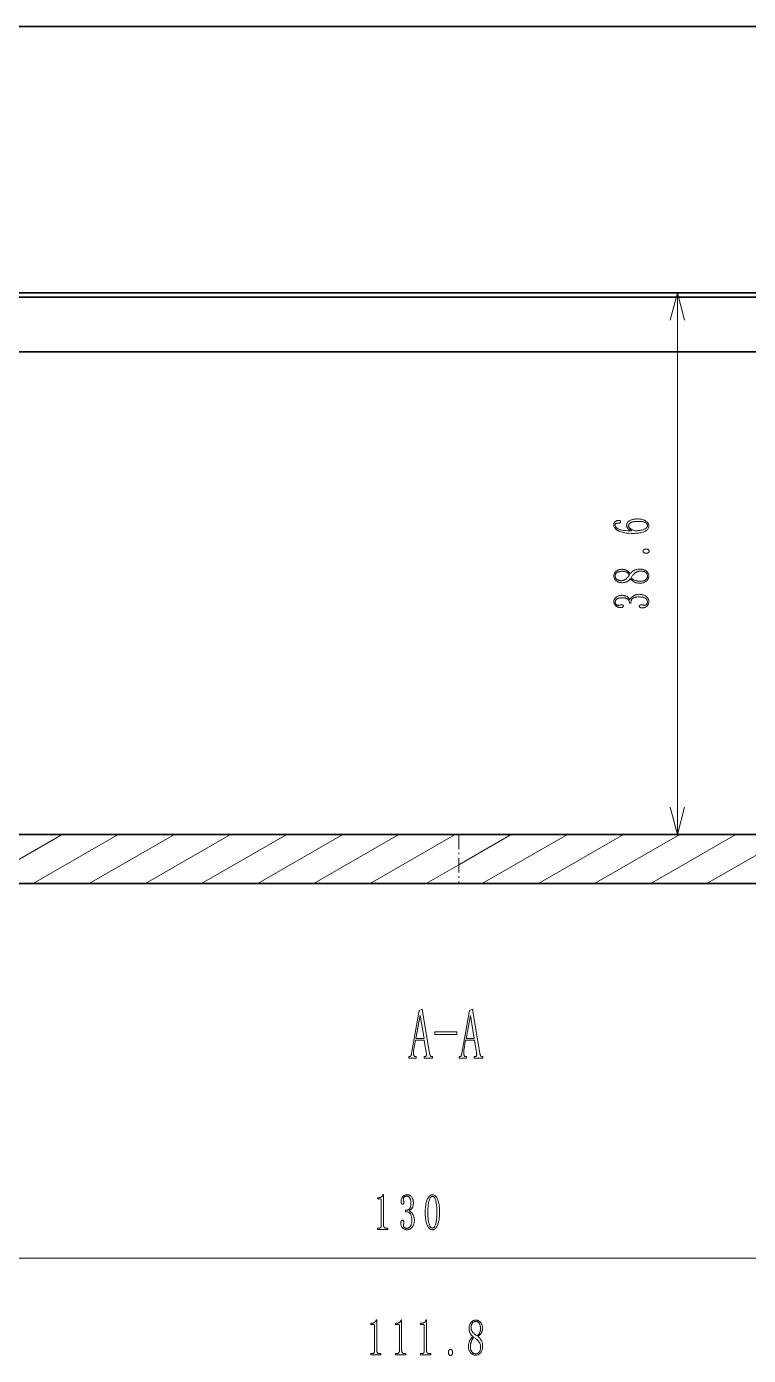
# Model space of a CAD drawing. Extents: x 20 to 415, y 10 to 290.
# Drawn here: x 131.9 to 183.3, y 195.3 to 290 of the extents above; entities that cross this region are included whole.
import ezdxf

# ---------------------------------------------------------------- set-up
doc = ezdxf.new("R2010")
doc.units = 0
doc.linetypes.add('DASHDOT', pattern=[18.5, 12, -3, 0.5, -3])

msp = doc.modelspace()

# ---------------------------------------------------------------- linework, layer by layer
at = {"color": 7, "lineweight": 35}
for p, q in [((415, 290), (20, 290)), ((215.534, 271.01), (102.534, 271.01)), ((215.534, 270.71), (102.534, 270.71)), ((112.534, 266.81), (205.534, 266.81)), ((108.434, 232.41), (162.679, 232.41)), ((212.165, 232.41), (162.679, 232.41)), ((95.034, 228.91), (162.679, 228.91)), ((223.034, 228.91), (162.679, 228.91))]:
    msp.add_line(p, q, dxfattribs=at)
at = {"color": 7, "lineweight": 13}
for p, q in [((178.254, 232.41), (178.254, 271.01)), ((94.034, 202.193), (224.034, 202.193))]:
    msp.add_line(p, q, dxfattribs=at)
at = {"color": 7, "lineweight": 13, "ltscale": 0.175}
for p, q in [((128.36, 228.91), (134.422, 232.41)), ((132.36, 228.91), (138.422, 232.41)), ((136.36, 228.91), (142.422, 232.41)), ((140.36, 228.91), (146.422, 232.41)), ((144.36, 228.91), (150.422, 232.41)), ((148.36, 228.91), (154.422, 232.41)), ((152.36, 228.91), (158.422, 232.41)), ((156.36, 228.91), (162.422, 232.41)), ((164.36, 228.91), (170.422, 232.41)), ((168.36, 228.91), (174.422, 232.41)), ((172.36, 228.91), (178.422, 232.41)), ((176.36, 228.91), (182.422, 232.41)), ((180.36, 228.91), (186.422, 232.41))]:
    msp.add_line(p, q, dxfattribs=at)
at = {"color": 7, "linetype": 'DASHDOT', "lineweight": 13, "ltscale": 0.0875}
msp.add_line((162.679, 232.41), (162.679, 228.91), dxfattribs=at)
at = {"color": 7, "lineweight": 13, "ltscale": 0.10805}
msp.add_line((162.679, 230.249), (166.422, 232.41), dxfattribs=at)
at = {"color": 7, "lineweight": 13, "ltscale": 0.06695}
msp.add_line((160.36, 228.91), (162.679, 230.249), dxfattribs=at)
at = {"color": 7, "lineweight": 13}
for points in [[(178.772, 269.078), (178.254, 271.01), (177.737, 269.078)], [(177.737, 234.341), (178.254, 232.41), (178.772, 234.341)]]:
    msp.add_lwpolyline(points, dxfattribs=at)
for points in [[(174.64, 254.438), (174.642, 254.485), (174.649, 254.53), (174.661, 254.572), (174.677, 254.611), (174.697, 254.647), (174.722, 254.681), (174.752, 254.712), (174.786, 254.74), (174.825, 254.765), (174.869, 254.788), (174.915, 254.809), (174.962, 254.827), (175.011, 254.843), (175.061, 254.857), (175.112, 254.869), (175.164, 254.878), (175.217, 254.886), (175.271, 254.891), (175.326, 254.894), (175.383, 254.895), (175.467, 254.894), (175.546, 254.889), (175.62, 254.882), (175.69, 254.871), (175.756, 254.858), (175.818, 254.841), (175.875, 254.822), (175.927, 254.799), (175.975, 254.774), (176.019, 254.745), (176.058, 254.715), (176.093, 254.684), (176.124, 254.652), (176.151, 254.62), (176.174, 254.586), (176.193, 254.552), (176.207, 254.518), (176.218, 254.482), (176.224, 254.446), (176.226, 254.41), (176.223, 254.357), (176.214, 254.306), (176.2, 254.259), (176.179, 254.214), (176.153, 254.172), (176.12, 254.133), (176.082, 254.096), (176.038, 254.062), (175.989, 254.031), (175.933, 254.002), (175.872, 253.977), (175.805, 253.954), (175.734, 253.933), (175.656, 253.916), (175.574, 253.901), (175.486, 253.888), (175.394, 253.879), (175.295, 253.872), (175.192, 253.868), (175.083, 253.867), (174.955, 253.868), (174.832, 253.873), (174.716, 253.882), (174.606, 253.893), (174.503, 253.908), (174.405, 253.926), (174.314, 253.947), (174.228, 253.972), (174.149, 254), (174.076, 254.031), (174.009, 254.065), (173.95, 254.102), (173.897, 254.142), (173.852, 254.184), (173.813, 254.229), (173.782, 254.277), (173.757, 254.328), (173.74, 254.381), (173.729, 254.437), (173.726, 254.495), (173.727, 254.523), (173.73, 254.55), (173.736, 254.575), (173.744, 254.599), (173.754, 254.622), (173.767, 254.644), (173.782, 254.664), (173.799, 254.683), (173.818, 254.7), (173.84, 254.717), (173.863, 254.732), (173.885, 254.745), (173.906, 254.757), (173.927, 254.767), (173.947, 254.776), (173.967, 254.783), (173.986, 254.788), (174.005, 254.792), (174.023, 254.795), (174.04, 254.795), (174.057, 254.795), (174.073, 254.794), (174.088, 254.793), (174.102, 254.792), (174.115, 254.79), (174.128, 254.788), (174.139, 254.785), (174.15, 254.782), (174.16, 254.778), (174.169, 254.774), (174.177, 254.769), (174.184, 254.764), (174.191, 254.758), (174.196, 254.751), (174.201, 254.744), (174.205, 254.735), (174.208, 254.726), (174.21, 254.717), (174.211, 254.706), (174.212, 254.695), (174.211, 254.684), (174.21, 254.674), (174.208, 254.664), (174.206, 254.655), (174.203, 254.647), (174.199, 254.64), (174.194, 254.633), (174.189, 254.627), (174.183, 254.621), (174.176, 254.617), (174.168, 254.613), (174.16, 254.609), (174.151, 254.606), (174.142, 254.603), (174.131, 254.601), (174.12, 254.599), (174.108, 254.597), (174.096, 254.596), (174.083, 254.596), (174.069, 254.595), (174.063, 254.595), (174.057, 254.595), (174.052, 254.595), (174.046, 254.595), (174.04, 254.595), (174.034, 254.595), (174.029, 254.595), (174.023, 254.595), (174.017, 254.595), (174.012, 254.595), (174.006, 254.595), (174, 254.595), (173.994, 254.595), (173.989, 254.595), (173.983, 254.595), (173.977, 254.595), (173.972, 254.595), (173.966, 254.595), (173.96, 254.595), (173.954, 254.595), (173.943, 254.595), (173.932, 254.594), (173.922, 254.593), (173.912, 254.591), (173.903, 254.588), (173.894, 254.585), (173.885, 254.581), (173.877, 254.577), (173.869, 254.572), (173.862, 254.567), (173.855, 254.561), (173.849, 254.554), (173.843, 254.546), (173.839, 254.537), (173.835, 254.527), (173.832, 254.517), (173.829, 254.506), (173.827, 254.494), (173.826, 254.481), (173.826, 254.467), (173.828, 254.433), (173.835, 254.4), (173.846, 254.368), (173.861, 254.338), (173.881, 254.308), (173.906, 254.279), (173.934, 254.251), (173.968, 254.224), (174.005, 254.199), (174.047, 254.174), (174.097, 254.151), (174.157, 254.13), (174.227, 254.112), (174.308, 254.096), (174.399, 254.083), (174.501, 254.072), (174.613, 254.063), (174.735, 254.057), (174.868, 254.054), (175.012, 254.052), (174.975, 254.064), (174.941, 254.077), (174.909, 254.091), (174.878, 254.106), (174.849, 254.122), (174.822, 254.139), (174.797, 254.157), (174.774, 254.176), (174.753, 254.196), (174.733, 254.217), (174.715, 254.238), (174.7, 254.26), (174.686, 254.282), (174.674, 254.304), (174.663, 254.326), (174.655, 254.348), (174.649, 254.37), (174.644, 254.393), (174.641, 254.415)], [(175.226, 254.052), (175.31, 254.054), (175.39, 254.057), (175.466, 254.062), (175.538, 254.07), (175.606, 254.079), (175.671, 254.091), (175.731, 254.105), (175.788, 254.121), (175.841, 254.139), (175.89, 254.16), (175.935, 254.181), (175.975, 254.204), (176.01, 254.227), (176.041, 254.251), (176.067, 254.276), (176.088, 254.301), (176.105, 254.327), (176.116, 254.354), (176.124, 254.381), (176.126, 254.41), (176.124, 254.44), (176.12, 254.469), (176.112, 254.497), (176.101, 254.523), (176.087, 254.547), (176.069, 254.57), (176.049, 254.591), (176.025, 254.611), (175.999, 254.629), (175.969, 254.645), (175.935, 254.66), (175.895, 254.674), (175.85, 254.685), (175.8, 254.696), (175.744, 254.704), (175.682, 254.711), (175.616, 254.717), (175.544, 254.721), (175.466, 254.723), (175.383, 254.724), (175.327, 254.723), (175.274, 254.72), (175.223, 254.716), (175.175, 254.71), (175.129, 254.702), (175.086, 254.693), (175.046, 254.682), (175.008, 254.669), (174.973, 254.654), (174.94, 254.638), (174.91, 254.621), (174.884, 254.603), (174.86, 254.584), (174.84, 254.565), (174.822, 254.545), (174.808, 254.525), (174.797, 254.504), (174.789, 254.483), (174.785, 254.461), (174.783, 254.438), (174.784, 254.416), (174.787, 254.393), (174.791, 254.372), (174.798, 254.35), (174.806, 254.329), (174.816, 254.309), (174.829, 254.289), (174.842, 254.269), (174.858, 254.25), (174.876, 254.231), (174.896, 254.213), (174.92, 254.194), (174.946, 254.176), (174.976, 254.158), (175.01, 254.14), (175.046, 254.122), (175.086, 254.105), (175.13, 254.087), (175.176, 254.07)], [(176.24, 252.61), (176.24, 252.596), (176.238, 252.582), (176.235, 252.569), (176.231, 252.557), (176.226, 252.545), (176.22, 252.534), (176.212, 252.524), (176.204, 252.514), (176.194, 252.504), (176.183, 252.495), (176.171, 252.487), (176.158, 252.48), (176.145, 252.473), (176.13, 252.468), (176.115, 252.463), (176.099, 252.459), (176.082, 252.456), (176.064, 252.454), (176.045, 252.453), (176.026, 252.452), (176.006, 252.453), (175.988, 252.454), (175.97, 252.456), (175.953, 252.459), (175.937, 252.463), (175.921, 252.468), (175.907, 252.473), (175.893, 252.48), (175.881, 252.487), (175.869, 252.495), (175.858, 252.504), (175.848, 252.514), (175.84, 252.524), (175.832, 252.534), (175.826, 252.545), (175.821, 252.557), (175.817, 252.569), (175.814, 252.582), (175.812, 252.596), (175.812, 252.61), (175.812, 252.621), (175.814, 252.632), (175.817, 252.643), (175.822, 252.653), (175.828, 252.663), (175.835, 252.673), (175.843, 252.683), (175.853, 252.692), (175.864, 252.701), (175.876, 252.71), (175.889, 252.718), (175.902, 252.725), (175.916, 252.731), (175.931, 252.737), (175.946, 252.742), (175.961, 252.746), (175.976, 252.749), (175.992, 252.751), (176.009, 252.752), (176.026, 252.752), (176.045, 252.752), (176.064, 252.751), (176.082, 252.749), (176.099, 252.746), (176.115, 252.742), (176.13, 252.737), (176.145, 252.731), (176.158, 252.725), (176.171, 252.718), (176.183, 252.71), (176.194, 252.701), (176.204, 252.692), (176.212, 252.683), (176.22, 252.673), (176.226, 252.663), (176.231, 252.653), (176.235, 252.643), (176.238, 252.632), (176.24, 252.621)], [(175.583, 251.324), (175.636, 251.323), (175.688, 251.318), (175.738, 251.312), (175.786, 251.302), (175.833, 251.29), (175.878, 251.275), (175.921, 251.257), (175.962, 251.237), (176.002, 251.214), (176.04, 251.188), (176.075, 251.16), (176.107, 251.13), (176.135, 251.098), (176.159, 251.065), (176.179, 251.029), (176.196, 250.992), (176.209, 250.953), (176.218, 250.912), (176.224, 250.869), (176.226, 250.824), (176.224, 250.782), (176.218, 250.741), (176.209, 250.701), (176.196, 250.663), (176.179, 250.626), (176.159, 250.59), (176.135, 250.555), (176.107, 250.522), (176.075, 250.49), (176.04, 250.46), (176.002, 250.431), (175.964, 250.406), (175.924, 250.383), (175.882, 250.364), (175.84, 250.347), (175.797, 250.334), (175.752, 250.323), (175.706, 250.316), (175.66, 250.311), (175.612, 250.31), (175.564, 250.31), (175.517, 250.313), (175.472, 250.317), (175.429, 250.323), (175.387, 250.331), (175.346, 250.34), (175.307, 250.352), (175.269, 250.364), (175.232, 250.379), (175.197, 250.395), (175.163, 250.413), (175.13, 250.432), (175.098, 250.453), (175.067, 250.475), (175.037, 250.499), (175.007, 250.524), (174.978, 250.55), (174.95, 250.578), (174.923, 250.607), (174.897, 250.638), (174.877, 250.61), (174.855, 250.584), (174.833, 250.559), (174.809, 250.535), (174.785, 250.513), (174.759, 250.492), (174.733, 250.473), (174.705, 250.455), (174.677, 250.439), (174.647, 250.424), (174.617, 250.41), (174.586, 250.398), (174.554, 250.387), (174.522, 250.378), (174.488, 250.37), (174.454, 250.364), (174.42, 250.359), (174.384, 250.355), (174.348, 250.353), (174.312, 250.352), (174.264, 250.354), (174.217, 250.358), (174.172, 250.364), (174.129, 250.373), (174.087, 250.385), (174.046, 250.399), (174.007, 250.415), (173.969, 250.435), (173.932, 250.457), (173.897, 250.481), (173.865, 250.508), (173.836, 250.536), (173.81, 250.567), (173.788, 250.6), (173.769, 250.635), (173.753, 250.671), (173.741, 250.71), (173.733, 250.751), (173.728, 250.793), (173.726, 250.838), (173.728, 250.88), (173.733, 250.92), (173.741, 250.959), (173.753, 250.996), (173.769, 251.031), (173.788, 251.064), (173.81, 251.096), (173.836, 251.126), (173.865, 251.154), (173.897, 251.181), (173.932, 251.205), (173.969, 251.227), (174.007, 251.247), (174.046, 251.263), (174.087, 251.277), (174.129, 251.289), (174.172, 251.298), (174.217, 251.304), (174.264, 251.308), (174.312, 251.31), (174.346, 251.309), (174.379, 251.306), (174.413, 251.303), (174.445, 251.297), (174.478, 251.29), (174.51, 251.281), (174.541, 251.271), (174.572, 251.259), (174.603, 251.246), (174.633, 251.231), (174.663, 251.215), (174.692, 251.196), (174.72, 251.177), (174.747, 251.156), (174.774, 251.133), (174.8, 251.108), (174.826, 251.083), (174.85, 251.055), (174.874, 251.026), (174.897, 250.995), (174.926, 251.029), (174.956, 251.06), (174.986, 251.09), (175.016, 251.118), (175.047, 251.144), (175.079, 251.168), (175.111, 251.19), (175.144, 251.21), (175.178, 251.229), (175.212, 251.245), (175.246, 251.26), (175.281, 251.274), (175.317, 251.285), (175.353, 251.296), (175.39, 251.304), (175.428, 251.311), (175.466, 251.317), (175.504, 251.321), (175.543, 251.323)], [(174.326, 251.167), (174.286, 251.166), (174.248, 251.164), (174.21, 251.16), (174.174, 251.154), (174.138, 251.147), (174.104, 251.138), (174.07, 251.128), (174.038, 251.116), (174.006, 251.103), (173.976, 251.088), (173.947, 251.072), (173.922, 251.053), (173.899, 251.033), (173.88, 251.01), (173.863, 250.986), (173.85, 250.96), (173.839, 250.933), (173.832, 250.903), (173.827, 250.872), (173.826, 250.838), (173.827, 250.802), (173.832, 250.768), (173.839, 250.736), (173.849, 250.707), (173.862, 250.679), (173.877, 250.654), (173.896, 250.631), (173.917, 250.61), (173.942, 250.591), (173.969, 250.574), (173.997, 250.559), (174.026, 250.546), (174.056, 250.534), (174.085, 250.524), (174.115, 250.515), (174.145, 250.508), (174.176, 250.502), (174.206, 250.498), (174.237, 250.496), (174.269, 250.495), (174.3, 250.496), (174.331, 250.5), (174.362, 250.506), (174.393, 250.514), (174.424, 250.524), (174.455, 250.536), (174.485, 250.551), (174.516, 250.568), (174.546, 250.588), (174.576, 250.61), (174.606, 250.633), (174.634, 250.659), (174.663, 250.686), (174.69, 250.715), (174.717, 250.745), (174.743, 250.778), (174.768, 250.812), (174.793, 250.847), (174.817, 250.885), (174.84, 250.924), (174.823, 250.949), (174.804, 250.972), (174.785, 250.995), (174.765, 251.015), (174.744, 251.035), (174.722, 251.052), (174.699, 251.069), (174.676, 251.084), (174.651, 251.097), (174.626, 251.11), (174.6, 251.12), (174.573, 251.13), (174.545, 251.139), (174.516, 251.146), (174.487, 251.152), (174.456, 251.158), (174.425, 251.162), (174.393, 251.164), (174.36, 251.166)], [(175.612, 250.452), (175.656, 250.453), (175.7, 250.456), (175.741, 250.461), (175.781, 250.468), (175.819, 250.477), (175.855, 250.488), (175.89, 250.501), (175.922, 250.516), (175.954, 250.533), (175.983, 250.552), (176.01, 250.573), (176.034, 250.595), (176.056, 250.619), (176.074, 250.644), (176.09, 250.67), (176.103, 250.698), (176.113, 250.727), (176.12, 250.758), (176.124, 250.79), (176.126, 250.824), (176.124, 250.86), (176.12, 250.894), (176.113, 250.926), (176.103, 250.956), (176.09, 250.985), (176.074, 251.011), (176.056, 251.035), (176.034, 251.057), (176.01, 251.077), (175.983, 251.095), (175.954, 251.112), (175.923, 251.126), (175.891, 251.139), (175.857, 251.15), (175.822, 251.16), (175.786, 251.167), (175.748, 251.173), (175.709, 251.178), (175.668, 251.18), (175.626, 251.181), (175.589, 251.18), (175.552, 251.176), (175.516, 251.17), (175.48, 251.162), (175.444, 251.151), (175.408, 251.137), (175.373, 251.122), (175.338, 251.103), (175.303, 251.083), (175.269, 251.06), (175.235, 251.034), (175.201, 251.006), (175.168, 250.976), (175.136, 250.943), (175.104, 250.908), (175.073, 250.87), (175.043, 250.83), (175.013, 250.788), (174.983, 250.743), (174.954, 250.695), (174.978, 250.673), (175.002, 250.652), (175.028, 250.631), (175.055, 250.612), (175.083, 250.594), (175.112, 250.576), (175.142, 250.56), (175.174, 250.544), (175.206, 250.53), (175.24, 250.517), (175.275, 250.505), (175.31, 250.494), (175.346, 250.484), (175.382, 250.476), (175.419, 250.469), (175.456, 250.463), (175.494, 250.458), (175.533, 250.455), (175.572, 250.453)], [(175.54, 249.524), (175.594, 249.522), (175.646, 249.518), (175.697, 249.511), (175.747, 249.501), (175.796, 249.488), (175.843, 249.472), (175.889, 249.454), (175.933, 249.432), (175.977, 249.408), (176.019, 249.381), (176.058, 249.351), (176.093, 249.32), (176.124, 249.286), (176.151, 249.251), (176.174, 249.213), (176.193, 249.174), (176.207, 249.132), (176.218, 249.088), (176.224, 249.043), (176.226, 248.995), (176.224, 248.959), (176.22, 248.923), (176.213, 248.889), (176.203, 248.856), (176.19, 248.824), (176.174, 248.793), (176.156, 248.763), (176.134, 248.735), (176.11, 248.707), (176.083, 248.681), (176.054, 248.657), (176.024, 248.635), (175.993, 248.615), (175.962, 248.599), (175.929, 248.585), (175.896, 248.573), (175.862, 248.564), (175.827, 248.558), (175.791, 248.554), (175.754, 248.552), (175.738, 248.553), (175.721, 248.554), (175.705, 248.556), (175.689, 248.558), (175.674, 248.561), (175.659, 248.565), (175.645, 248.57), (175.631, 248.575), (175.618, 248.581), (175.604, 248.588), (175.592, 248.595), (175.581, 248.603), (175.572, 248.61), (175.563, 248.618), (175.556, 248.626), (175.55, 248.634), (175.546, 248.642), (175.543, 248.65), (175.541, 248.658), (175.54, 248.667), (175.541, 248.678), (175.543, 248.688), (175.546, 248.698), (175.55, 248.708), (175.556, 248.717), (175.563, 248.725), (175.572, 248.733), (175.581, 248.74), (175.592, 248.746), (175.604, 248.752), (175.617, 248.758), (175.629, 248.763), (175.641, 248.767), (175.652, 248.771), (175.663, 248.774), (175.674, 248.776), (175.684, 248.778), (175.694, 248.78), (175.703, 248.781), (175.712, 248.781), (175.726, 248.781), (175.739, 248.78), (175.753, 248.779), (175.765, 248.778), (175.778, 248.776), (175.79, 248.773), (175.801, 248.771), (175.812, 248.767), (175.823, 248.764), (175.833, 248.76), (175.843, 248.756), (175.853, 248.752), (175.862, 248.749), (175.872, 248.746), (175.881, 248.744), (175.89, 248.742), (175.9, 248.74), (175.908, 248.739), (175.917, 248.738), (175.926, 248.738), (175.943, 248.739), (175.959, 248.741), (175.975, 248.745), (175.99, 248.751), (176.004, 248.758), (176.018, 248.766), (176.032, 248.777), (176.045, 248.788), (176.057, 248.802), (176.069, 248.817), (176.08, 248.833), (176.089, 248.848), (176.098, 248.865), (176.105, 248.881), (176.112, 248.897), (176.117, 248.914), (176.121, 248.93), (176.124, 248.947), (176.125, 248.964), (176.126, 248.981), (176.124, 249.015), (176.12, 249.046), (176.112, 249.077), (176.102, 249.106), (176.088, 249.133), (176.072, 249.158), (176.052, 249.183), (176.03, 249.205), (176.004, 249.226), (175.976, 249.245), (175.944, 249.263), (175.909, 249.279), (175.871, 249.293), (175.83, 249.305), (175.785, 249.315), (175.737, 249.323), (175.685, 249.33), (175.631, 249.334), (175.573, 249.337), (175.512, 249.338), (175.461, 249.337), (175.413, 249.334), (175.366, 249.33), (175.322, 249.323), (175.279, 249.315), (175.239, 249.305), (175.201, 249.293), (175.164, 249.279), (175.13, 249.263), (175.097, 249.245), (175.067, 249.225), (175.041, 249.202), (175.017, 249.175), (174.997, 249.145), (174.979, 249.111), (174.965, 249.075), (174.954, 249.035), (174.946, 248.992), (174.942, 248.945), (174.94, 248.895), (174.84, 248.895), (174.839, 248.934), (174.835, 248.971), (174.828, 249.006), (174.818, 249.038), (174.806, 249.069), (174.791, 249.097), (174.774, 249.123), (174.753, 249.147), (174.73, 249.169), (174.704, 249.188), (174.676, 249.206), (174.646, 249.222), (174.613, 249.236), (174.579, 249.248), (174.542, 249.258), (174.503, 249.266), (174.462, 249.273), (174.419, 249.277), (174.373, 249.28), (174.326, 249.281), (174.286, 249.28), (174.248, 249.278), (174.21, 249.274), (174.174, 249.268), (174.138, 249.261), (174.104, 249.253), (174.07, 249.243), (174.038, 249.231), (174.006, 249.217), (173.976, 249.202), (173.947, 249.186), (173.922, 249.168), (173.899, 249.148), (173.88, 249.127), (173.863, 249.104), (173.85, 249.08), (173.839, 249.054), (173.832, 249.026), (173.827, 248.997), (173.826, 248.967), (173.826, 248.952), (173.828, 248.938), (173.83, 248.923), (173.834, 248.908), (173.838, 248.894), (173.844, 248.878), (173.85, 248.863), (173.858, 248.848), (173.866, 248.832), (173.876, 248.817), (173.887, 248.802), (173.898, 248.788), (173.912, 248.777), (173.926, 248.766), (173.942, 248.758), (173.959, 248.751), (173.977, 248.745), (173.997, 248.741), (174.018, 248.739), (174.04, 248.738), (174.062, 248.738), (174.082, 248.739), (174.101, 248.74), (174.118, 248.742), (174.133, 248.744), (174.146, 248.746), (174.158, 248.749), (174.168, 248.752), (174.176, 248.756), (174.183, 248.76), (174.189, 248.764), (174.195, 248.767), (174.201, 248.771), (174.208, 248.773), (174.215, 248.776), (174.222, 248.778), (174.23, 248.779), (174.238, 248.78), (174.246, 248.781), (174.254, 248.781), (174.268, 248.781), (174.282, 248.78), (174.295, 248.779), (174.307, 248.778), (174.319, 248.776), (174.33, 248.773), (174.34, 248.771), (174.35, 248.767), (174.36, 248.764), (174.369, 248.76), (174.377, 248.755), (174.384, 248.75), (174.391, 248.745), (174.396, 248.739), (174.401, 248.733), (174.405, 248.726), (174.408, 248.719), (174.41, 248.712), (174.411, 248.704), (174.412, 248.695), (174.411, 248.687), (174.41, 248.678), (174.408, 248.67), (174.405, 248.662), (174.401, 248.654), (174.396, 248.646), (174.391, 248.639), (174.384, 248.631), (174.377, 248.624), (174.369, 248.617), (174.359, 248.61), (174.349, 248.604), (174.337, 248.599), (174.323, 248.594), (174.308, 248.59), (174.292, 248.587), (174.274, 248.584), (174.254, 248.582), (174.234, 248.581), (174.212, 248.581), (174.17, 248.582), (174.129, 248.586), (174.09, 248.593), (174.053, 248.602), (174.017, 248.613), (173.983, 248.627), (173.95, 248.644), (173.919, 248.663), (173.89, 248.685), (173.862, 248.71), (173.836, 248.736), (173.813, 248.763), (173.792, 248.791), (173.775, 248.819), (173.76, 248.849), (173.748, 248.879), (173.738, 248.911), (173.731, 248.943), (173.727, 248.976), (173.726, 249.01), (173.728, 249.049), (173.733, 249.086), (173.742, 249.123), (173.754, 249.157), (173.771, 249.19), (173.79, 249.221), (173.813, 249.251), (173.84, 249.279), (173.871, 249.306), (173.904, 249.331), (173.94, 249.354), (173.977, 249.375), (174.014, 249.393), (174.051, 249.409), (174.088, 249.422), (174.126, 249.433), (174.165, 249.442), (174.204, 249.448), (174.243, 249.451), (174.283, 249.452), (174.325, 249.452), (174.366, 249.449), (174.406, 249.445), (174.444, 249.44), (174.481, 249.433), (174.517, 249.424), (174.552, 249.414), (174.585, 249.402), (174.617, 249.389), (174.647, 249.374), (174.677, 249.357), (174.704, 249.339), (174.73, 249.32), (174.755, 249.298), (174.778, 249.276), (174.799, 249.251), (174.819, 249.225), (174.837, 249.198), (174.854, 249.169), (174.869, 249.138), (174.892, 249.18), (174.917, 249.219), (174.944, 249.255), (174.972, 249.289), (175.001, 249.32), (175.032, 249.349), (175.064, 249.375), (175.097, 249.399), (175.132, 249.42), (175.169, 249.438), (175.206, 249.454), (175.243, 249.469), (175.28, 249.482), (175.317, 249.493), (175.354, 249.502), (175.392, 249.51), (175.429, 249.516), (175.466, 249.52), (175.503, 249.523)], [(160.228, 217.727), (159.588, 217.727), (159.468, 216.967), (159.464, 216.932), (159.462, 216.898), (159.46, 216.865), (159.46, 216.834), (159.46, 216.805), (159.462, 216.776), (159.464, 216.749), (159.468, 216.724), (159.472, 216.7), (159.478, 216.677), (159.484, 216.656), (159.492, 216.637), (159.5, 216.621), (159.51, 216.607), (159.52, 216.594), (159.532, 216.585), (159.544, 216.577), (159.558, 216.571), (159.572, 216.568), (159.588, 216.567), (159.648, 216.567), (159.648, 216.447), (159.128, 216.447), (159.128, 216.567), (159.168, 216.567), (159.18, 216.568), (159.191, 216.569), (159.202, 216.572), (159.213, 216.575), (159.223, 216.579), (159.233, 216.585), (159.242, 216.592), (159.251, 216.599), (159.26, 216.607), (159.268, 216.617), (159.276, 216.628), (159.282, 216.64), (159.288, 216.653), (159.294, 216.668), (159.298, 216.685), (159.302, 216.702), (159.304, 216.721), (159.306, 216.742), (159.308, 216.764), (159.308, 216.787), (159.868, 219.847), (160.068, 219.947), (160.608, 216.787), (160.612, 216.764), (160.617, 216.742), (160.622, 216.721), (160.627, 216.702), (160.633, 216.685), (160.639, 216.668), (160.646, 216.653), (160.653, 216.64), (160.66, 216.628), (160.668, 216.617), (160.676, 216.607), (160.685, 216.599), (160.694, 216.592), (160.703, 216.585), (160.713, 216.579), (160.723, 216.575), (160.734, 216.572), (160.745, 216.569), (160.756, 216.568), (160.768, 216.567), (160.808, 216.567), (160.808, 216.447), (160.208, 216.447), (160.208, 216.567), (160.268, 216.567), (160.283, 216.568), (160.298, 216.57), (160.311, 216.573), (160.322, 216.578), (160.333, 216.585), (160.342, 216.592), (160.351, 216.601), (160.358, 216.612), (160.363, 216.624), (160.368, 216.637), (160.372, 216.652), (160.374, 216.668), (160.376, 216.685), (160.378, 216.704), (160.378, 216.725), (160.378, 216.746), (160.376, 216.769), (160.374, 216.794), (160.372, 216.82), (160.368, 216.847)], [(163.808, 217.727), (163.168, 217.727), (163.048, 216.967), (163.044, 216.932), (163.042, 216.898), (163.04, 216.865), (163.04, 216.834), (163.04, 216.805), (163.042, 216.776), (163.044, 216.749), (163.048, 216.724), (163.052, 216.7), (163.058, 216.677), (163.064, 216.656), (163.072, 216.637), (163.08, 216.621), (163.09, 216.607), (163.1, 216.594), (163.112, 216.585), (163.124, 216.577), (163.138, 216.571), (163.152, 216.568), (163.168, 216.567), (163.228, 216.567), (163.228, 216.447), (162.708, 216.447), (162.708, 216.567), (162.748, 216.567), (162.76, 216.568), (162.771, 216.569), (162.782, 216.572), (162.793, 216.575), (162.803, 216.579), (162.813, 216.585), (162.822, 216.592), (162.831, 216.599), (162.84, 216.607), (162.848, 216.617), (162.856, 216.628), (162.862, 216.64), (162.868, 216.653), (162.874, 216.668), (162.878, 216.685), (162.882, 216.702), (162.884, 216.721), (162.886, 216.742), (162.888, 216.764), (162.888, 216.787), (163.448, 219.847), (163.648, 219.947), (164.188, 216.787), (164.192, 216.764), (164.197, 216.742), (164.202, 216.721), (164.207, 216.702), (164.213, 216.685), (164.219, 216.668), (164.226, 216.653), (164.233, 216.64), (164.24, 216.628), (164.248, 216.617), (164.256, 216.607), (164.265, 216.599), (164.274, 216.592), (164.283, 216.585), (164.293, 216.579), (164.303, 216.575), (164.314, 216.572), (164.325, 216.569), (164.336, 216.568), (164.348, 216.567), (164.388, 216.567), (164.388, 216.447), (163.788, 216.447), (163.788, 216.567), (163.848, 216.567), (163.863, 216.568), (163.878, 216.57), (163.891, 216.573), (163.902, 216.578), (163.913, 216.585), (163.922, 216.592), (163.931, 216.601), (163.938, 216.612), (163.943, 216.624), (163.948, 216.637), (163.952, 216.652), (163.954, 216.668), (163.956, 216.685), (163.958, 216.704), (163.958, 216.725), (163.958, 216.746), (163.956, 216.769), (163.954, 216.794), (163.952, 216.82), (163.948, 216.847)], [(159.928, 219.507), (159.628, 217.847), (160.208, 217.847)], [(163.508, 219.507), (163.208, 217.847), (163.788, 217.847)], [(160.988, 218.147), (160.988, 218.327), (162.548, 218.327), (162.548, 218.147)], [(157.32, 206.736), (157.32, 204.565), (157.32, 204.542), (157.322, 204.521), (157.324, 204.501), (157.328, 204.482), (157.332, 204.465), (157.338, 204.448), (157.344, 204.433), (157.352, 204.418), (157.36, 204.405), (157.37, 204.393), (157.38, 204.382), (157.392, 204.373), (157.404, 204.364), (157.418, 204.357), (157.432, 204.35), (157.448, 204.345), (157.464, 204.341), (157.482, 204.338), (157.5, 204.337), (157.52, 204.336), (157.62, 204.336), (157.62, 204.25), (156.891, 204.25), (156.891, 204.336), (156.977, 204.336), (156.996, 204.337), (157.015, 204.338), (157.032, 204.341), (157.048, 204.345), (157.063, 204.35), (157.076, 204.357), (157.089, 204.364), (157.1, 204.373), (157.111, 204.382), (157.12, 204.393), (157.128, 204.405), (157.135, 204.418), (157.142, 204.433), (157.147, 204.448), (157.152, 204.465), (157.156, 204.482), (157.159, 204.501), (157.161, 204.521), (157.162, 204.542), (157.163, 204.565), (157.163, 206.293), (157.162, 206.304), (157.162, 206.315), (157.161, 206.326), (157.159, 206.335), (157.157, 206.345), (157.155, 206.354), (157.152, 206.363), (157.149, 206.371), (157.145, 206.379), (157.141, 206.386), (157.136, 206.393), (157.131, 206.399), (157.125, 206.404), (157.118, 206.409), (157.111, 206.413), (157.103, 206.416), (157.094, 206.419), (157.084, 206.42), (157.074, 206.421), (157.063, 206.422), (156.891, 206.422), (156.891, 206.507), (156.977, 206.507), (156.999, 206.508), (157.021, 206.51), (157.042, 206.513), (157.063, 206.517), (157.082, 206.522), (157.101, 206.528), (157.119, 206.535), (157.137, 206.544), (157.154, 206.554), (157.17, 206.565), (157.185, 206.577), (157.2, 206.59), (157.214, 206.604), (157.227, 206.619), (157.239, 206.636), (157.251, 206.654), (157.262, 206.673), (157.273, 206.693), (157.282, 206.714), (157.291, 206.736)], [(159.52, 204.907), (159.518, 204.854), (159.514, 204.801), (159.507, 204.75), (159.497, 204.701), (159.484, 204.652), (159.468, 204.605), (159.45, 204.559), (159.428, 204.514), (159.404, 204.471), (159.377, 204.429), (159.347, 204.39), (159.316, 204.354), (159.282, 204.323), (159.247, 204.296), (159.209, 204.274), (159.169, 204.255), (159.128, 204.24), (159.084, 204.23), (159.039, 204.224), (158.991, 204.222), (158.955, 204.223), (158.919, 204.227), (158.885, 204.235), (158.852, 204.245), (158.82, 204.257), (158.789, 204.273), (158.759, 204.292), (158.731, 204.313), (158.703, 204.337), (158.677, 204.365), (158.652, 204.394), (158.631, 204.423), (158.611, 204.454), (158.595, 204.486), (158.58, 204.518), (158.569, 204.551), (158.56, 204.586), (158.553, 204.621), (158.55, 204.656), (158.548, 204.693), (158.549, 204.71), (158.55, 204.727), (158.551, 204.743), (158.554, 204.758), (158.557, 204.774), (158.561, 204.788), (158.566, 204.803), (158.571, 204.817), (158.577, 204.83), (158.584, 204.843), (158.591, 204.855), (158.599, 204.866), (158.606, 204.876), (158.614, 204.884), (158.621, 204.891), (158.629, 204.897), (158.637, 204.902), (158.646, 204.905), (158.654, 204.907), (158.663, 204.907), (158.674, 204.907), (158.684, 204.905), (158.694, 204.902), (158.704, 204.897), (158.713, 204.891), (158.721, 204.884), (158.729, 204.876), (158.736, 204.866), (158.742, 204.855), (158.748, 204.843), (158.754, 204.831), (158.759, 204.818), (158.763, 204.807), (158.767, 204.795), (158.77, 204.784), (158.772, 204.774), (158.774, 204.764), (158.776, 204.754), (158.777, 204.745), (158.777, 204.736), (158.777, 204.722), (158.776, 204.708), (158.775, 204.695), (158.773, 204.682), (158.771, 204.67), (158.769, 204.658), (158.766, 204.647), (158.763, 204.635), (158.759, 204.625), (158.755, 204.615), (158.751, 204.605), (158.748, 204.595), (158.744, 204.585), (158.742, 204.576), (158.739, 204.566), (158.737, 204.557), (158.736, 204.548), (158.735, 204.539), (158.734, 204.53), (158.734, 204.522), (158.735, 204.505), (158.737, 204.489), (158.741, 204.473), (158.747, 204.458), (158.754, 204.443), (158.762, 204.429), (158.772, 204.416), (158.784, 204.403), (158.798, 204.391), (158.813, 204.379), (158.828, 204.368), (158.844, 204.358), (158.86, 204.35), (158.877, 204.342), (158.893, 204.336), (158.909, 204.331), (158.926, 204.327), (158.943, 204.324), (158.96, 204.322), (158.977, 204.322), (159.01, 204.323), (159.042, 204.328), (159.073, 204.335), (159.101, 204.346), (159.129, 204.359), (159.154, 204.376), (159.178, 204.395), (159.201, 204.418), (159.222, 204.443), (159.241, 204.472), (159.259, 204.503), (159.275, 204.538), (159.288, 204.577), (159.301, 204.618), (159.311, 204.663), (159.319, 204.711), (159.326, 204.762), (159.33, 204.817), (159.333, 204.875), (159.334, 204.936), (159.333, 204.986), (159.33, 205.035), (159.326, 205.081), (159.319, 205.126), (159.311, 205.168), (159.301, 205.209), (159.288, 205.247), (159.275, 205.283), (159.259, 205.318), (159.241, 205.35), (159.221, 205.38), (159.197, 205.407), (159.171, 205.43), (159.141, 205.451), (159.107, 205.468), (159.071, 205.482), (159.031, 205.493), (158.987, 205.501), (158.941, 205.506), (158.891, 205.507), (158.891, 205.607), (158.93, 205.609), (158.967, 205.613), (159.001, 205.62), (159.034, 205.629), (159.064, 205.641), (159.093, 205.656), (159.119, 205.674), (159.143, 205.694), (159.164, 205.717), (159.184, 205.743), (159.202, 205.771), (159.217, 205.802), (159.231, 205.834), (159.243, 205.869), (159.254, 205.906), (159.262, 205.945), (159.268, 205.986), (159.273, 206.029), (159.276, 206.074), (159.277, 206.122), (159.276, 206.161), (159.274, 206.2), (159.27, 206.237), (159.264, 206.274), (159.257, 206.309), (159.249, 206.344), (159.238, 206.377), (159.227, 206.41), (159.213, 206.441), (159.198, 206.472), (159.182, 206.5), (159.164, 206.526), (159.144, 206.548), (159.123, 206.568), (159.1, 206.584), (159.076, 206.598), (159.05, 206.608), (159.022, 206.616), (158.993, 206.62), (158.963, 206.622), (158.948, 206.621), (158.934, 206.62), (158.919, 206.617), (158.904, 206.614), (158.889, 206.609), (158.874, 206.604), (158.859, 206.597), (158.844, 206.59), (158.828, 206.581), (158.813, 206.572), (158.798, 206.561), (158.784, 206.549), (158.772, 206.536), (158.762, 206.521), (158.754, 206.506), (158.747, 206.489), (158.741, 206.47), (158.737, 206.451), (158.735, 206.43), (158.734, 206.407), (158.734, 206.385), (158.735, 206.365), (158.736, 206.347), (158.737, 206.33), (158.739, 206.315), (158.742, 206.301), (158.744, 206.289), (158.748, 206.279), (158.751, 206.271), (158.755, 206.265), (158.759, 206.259), (158.763, 206.253), (158.766, 206.246), (158.769, 206.239), (158.771, 206.232), (158.773, 206.225), (158.775, 206.218), (158.776, 206.21), (158.777, 206.202), (158.777, 206.193), (158.777, 206.179), (158.776, 206.166), (158.775, 206.153), (158.773, 206.141), (158.771, 206.129), (158.769, 206.118), (158.766, 206.107), (158.763, 206.097), (158.759, 206.088), (158.755, 206.079), (158.751, 206.071), (158.746, 206.063), (158.741, 206.057), (158.735, 206.051), (158.729, 206.047), (158.722, 206.043), (158.715, 206.04), (158.707, 206.038), (158.699, 206.036), (158.691, 206.036), (158.683, 206.036), (158.674, 206.038), (158.666, 206.04), (158.658, 206.043), (158.65, 206.047), (158.642, 206.051), (158.635, 206.057), (158.627, 206.063), (158.62, 206.071), (158.613, 206.079), (158.606, 206.088), (158.6, 206.099), (158.594, 206.111), (158.59, 206.125), (158.586, 206.14), (158.583, 206.156), (158.58, 206.174), (158.578, 206.193), (158.577, 206.214), (158.577, 206.236), (158.578, 206.278), (158.582, 206.319), (158.588, 206.358), (158.597, 206.395), (158.609, 206.431), (158.623, 206.465), (158.64, 206.498), (158.659, 206.529), (158.681, 206.558), (158.705, 206.586), (158.732, 206.612), (158.759, 206.635), (158.786, 206.655), (158.815, 206.673), (158.845, 206.688), (158.875, 206.7), (158.906, 206.71), (158.939, 206.716), (158.972, 206.72), (159.005, 206.722), (159.045, 206.72), (159.082, 206.715), (159.118, 206.706), (159.153, 206.693), (159.186, 206.677), (159.217, 206.657), (159.247, 206.634), (159.275, 206.607), (159.302, 206.577), (159.327, 206.543), (159.35, 206.507), (159.371, 206.471), (159.389, 206.434), (159.405, 206.397), (159.418, 206.359), (159.429, 206.321), (159.437, 206.283), (159.443, 206.244), (159.447, 206.204), (159.448, 206.165), (159.447, 206.122), (159.445, 206.081), (159.441, 206.042), (159.436, 206.003), (159.429, 205.966), (159.42, 205.931), (159.41, 205.896), (159.398, 205.863), (159.385, 205.831), (159.37, 205.8), (159.353, 205.771), (159.335, 205.743), (159.315, 205.717), (159.294, 205.693), (159.271, 205.67), (159.247, 205.649), (159.221, 205.629), (159.194, 205.611), (159.165, 205.594), (159.134, 205.579), (159.176, 205.555), (159.215, 205.53), (159.251, 205.504), (159.285, 205.476), (159.316, 205.447), (159.345, 205.416), (159.371, 205.384), (159.395, 205.35), (159.416, 205.315), (159.434, 205.279), (159.45, 205.242), (159.465, 205.205), (159.478, 205.167), (159.489, 205.13), (159.498, 205.093), (159.506, 205.056), (159.512, 205.019), (159.516, 204.982), (159.519, 204.945)], [(160.805, 204.222), (160.763, 204.225), (160.722, 204.235), (160.683, 204.251), (160.644, 204.274), (160.607, 204.304), (160.571, 204.34), (160.537, 204.383), (160.504, 204.432), (160.472, 204.488), (160.441, 204.55), (160.413, 204.619), (160.387, 204.693), (160.365, 204.772), (160.345, 204.857), (160.329, 204.947), (160.315, 205.042), (160.305, 205.143), (160.297, 205.25), (160.293, 205.362), (160.291, 205.479), (160.293, 205.588), (160.297, 205.693), (160.304, 205.794), (160.314, 205.89), (160.327, 205.982), (160.343, 206.07), (160.361, 206.154), (160.383, 206.233), (160.407, 206.308), (160.434, 206.379), (160.463, 206.444), (160.495, 206.502), (160.527, 206.554), (160.562, 206.598), (160.598, 206.636), (160.636, 206.667), (160.676, 206.691), (160.717, 206.708), (160.761, 206.718), (160.805, 206.722), (160.848, 206.718), (160.889, 206.709), (160.928, 206.692), (160.967, 206.669), (161.004, 206.64), (161.039, 206.603), (161.074, 206.561), (161.107, 206.511), (161.139, 206.456), (161.17, 206.393), (161.198, 206.325), (161.224, 206.251), (161.246, 206.173), (161.266, 206.089), (161.282, 206), (161.296, 205.906), (161.306, 205.807), (161.314, 205.703), (161.318, 205.593), (161.32, 205.479), (161.318, 205.364), (161.314, 205.255), (161.306, 205.15), (161.296, 205.05), (161.282, 204.956), (161.266, 204.866), (161.246, 204.781), (161.224, 204.702), (161.198, 204.627), (161.17, 204.557), (161.139, 204.494), (161.107, 204.437), (161.074, 204.386), (161.039, 204.343), (161.004, 204.306), (160.967, 204.275), (160.928, 204.252), (160.889, 204.235), (160.848, 204.225)], [(160.805, 206.607), (160.777, 206.604), (160.75, 206.595), (160.724, 206.58), (160.699, 206.558), (160.675, 206.531), (160.652, 206.497), (160.63, 206.457), (160.609, 206.411), (160.589, 206.359), (160.57, 206.3), (160.552, 206.237), (160.536, 206.169), (160.522, 206.097), (160.51, 206.021), (160.5, 205.941), (160.492, 205.857), (160.485, 205.769), (160.481, 205.676), (160.478, 205.58), (160.477, 205.479), (160.478, 205.373), (160.481, 205.271), (160.485, 205.175), (160.492, 205.083), (160.5, 204.997), (160.51, 204.915), (160.522, 204.838), (160.536, 204.766), (160.552, 204.698), (160.57, 204.636), (160.589, 204.579), (160.609, 204.528), (160.63, 204.483), (160.652, 204.444), (160.675, 204.411), (160.699, 204.384), (160.724, 204.363), (160.75, 204.348), (160.777, 204.339), (160.805, 204.336), (160.836, 204.339), (160.865, 204.348), (160.893, 204.363), (160.919, 204.384), (160.943, 204.411), (160.966, 204.444), (160.987, 204.483), (161.007, 204.528), (161.025, 204.579), (161.041, 204.636), (161.056, 204.698), (161.069, 204.766), (161.081, 204.838), (161.091, 204.915), (161.1, 204.997), (161.107, 205.083), (161.113, 205.175), (161.117, 205.271), (161.119, 205.373), (161.12, 205.479), (161.119, 205.58), (161.117, 205.676), (161.113, 205.769), (161.107, 205.857), (161.1, 205.941), (161.091, 206.021), (161.081, 206.097), (161.069, 206.169), (161.056, 206.237), (161.041, 206.3), (161.025, 206.359), (161.007, 206.411), (160.987, 206.457), (160.966, 206.497), (160.943, 206.531), (160.919, 206.558), (160.893, 206.58), (160.865, 206.595), (160.836, 206.604)], [(156.841, 197.791), (156.841, 195.619), (156.842, 195.597), (156.843, 195.576), (156.846, 195.556), (156.849, 195.537), (156.854, 195.519), (156.859, 195.503), (156.866, 195.487), (156.873, 195.473), (156.882, 195.46), (156.891, 195.448), (156.902, 195.437), (156.913, 195.427), (156.926, 195.419), (156.939, 195.411), (156.954, 195.405), (156.969, 195.4), (156.986, 195.396), (157.003, 195.393), (157.022, 195.391), (157.041, 195.391), (157.141, 195.391), (157.141, 195.305), (156.413, 195.305), (156.413, 195.391), (156.498, 195.391), (156.518, 195.391), (156.536, 195.393), (156.553, 195.396), (156.569, 195.4), (156.584, 195.405), (156.598, 195.411), (156.61, 195.419), (156.622, 195.427), (156.632, 195.437), (156.641, 195.448), (156.649, 195.46), (156.657, 195.473), (156.663, 195.487), (156.669, 195.503), (156.673, 195.519), (156.677, 195.537), (156.68, 195.556), (156.682, 195.576), (156.684, 195.597), (156.684, 195.619), (156.684, 197.348), (156.684, 197.359), (156.683, 197.37), (156.682, 197.38), (156.681, 197.39), (156.679, 197.4), (156.676, 197.409), (156.673, 197.417), (156.67, 197.426), (156.667, 197.433), (156.663, 197.441), (156.658, 197.448), (156.653, 197.454), (156.646, 197.459), (156.64, 197.464), (156.632, 197.468), (156.624, 197.471), (156.615, 197.473), (156.605, 197.475), (156.595, 197.476), (156.584, 197.476), (156.413, 197.476), (156.413, 197.562), (156.498, 197.562), (156.521, 197.563), (156.543, 197.564), (156.564, 197.567), (156.584, 197.571), (156.604, 197.576), (156.623, 197.583), (156.641, 197.59), (156.658, 197.599), (156.675, 197.608), (156.691, 197.619), (156.706, 197.631), (156.721, 197.644), (156.735, 197.659), (156.748, 197.674), (156.761, 197.691), (156.773, 197.708), (156.784, 197.727), (156.794, 197.747), (156.804, 197.768), (156.813, 197.791)], [(158.613, 197.791), (158.613, 195.619), (158.613, 195.597), (158.615, 195.576), (158.617, 195.556), (158.621, 195.537), (158.625, 195.519), (158.631, 195.503), (158.637, 195.487), (158.645, 195.473), (158.653, 195.46), (158.663, 195.448), (158.673, 195.437), (158.685, 195.427), (158.697, 195.419), (158.711, 195.411), (158.725, 195.405), (158.741, 195.4), (158.757, 195.396), (158.775, 195.393), (158.793, 195.391), (158.813, 195.391), (158.913, 195.391), (158.913, 195.305), (158.184, 195.305), (158.184, 195.391), (158.27, 195.391), (158.289, 195.391), (158.307, 195.393), (158.325, 195.396), (158.341, 195.4), (158.355, 195.405), (158.369, 195.411), (158.382, 195.419), (158.393, 195.427), (158.403, 195.437), (158.413, 195.448), (158.421, 195.46), (158.428, 195.473), (158.434, 195.487), (158.44, 195.503), (158.445, 195.519), (158.449, 195.537), (158.452, 195.556), (158.454, 195.576), (158.455, 195.597), (158.455, 195.619), (158.455, 197.348), (158.455, 197.359), (158.455, 197.37), (158.453, 197.38), (158.452, 197.39), (158.45, 197.4), (158.448, 197.409), (158.445, 197.417), (158.442, 197.426), (158.438, 197.433), (158.434, 197.441), (158.429, 197.448), (158.424, 197.454), (158.418, 197.459), (158.411, 197.464), (158.404, 197.468), (158.395, 197.471), (158.386, 197.473), (158.377, 197.475), (158.366, 197.476), (158.355, 197.476), (158.184, 197.476), (158.184, 197.562), (158.27, 197.562), (158.292, 197.563), (158.314, 197.564), (158.335, 197.567), (158.355, 197.571), (158.375, 197.576), (158.394, 197.583), (158.412, 197.59), (158.43, 197.599), (158.446, 197.608), (158.463, 197.619), (158.478, 197.631), (158.493, 197.644), (158.506, 197.659), (158.52, 197.674), (158.532, 197.691), (158.544, 197.708), (158.555, 197.727), (158.565, 197.747), (158.575, 197.768), (158.584, 197.791)], [(160.384, 197.791), (160.384, 195.619), (160.384, 195.597), (160.386, 195.576), (160.388, 195.556), (160.392, 195.537), (160.396, 195.519), (160.402, 195.503), (160.408, 195.487), (160.416, 195.473), (160.424, 195.46), (160.434, 195.448), (160.444, 195.437), (160.456, 195.427), (160.468, 195.419), (160.482, 195.411), (160.496, 195.405), (160.512, 195.4), (160.528, 195.396), (160.546, 195.393), (160.564, 195.391), (160.584, 195.391), (160.684, 195.391), (160.684, 195.305), (159.955, 195.305), (159.955, 195.391), (160.041, 195.391), (160.061, 195.391), (160.079, 195.393), (160.096, 195.396), (160.112, 195.4), (160.127, 195.405), (160.141, 195.411), (160.153, 195.419), (160.165, 195.427), (160.175, 195.437), (160.184, 195.448), (160.192, 195.46), (160.199, 195.473), (160.206, 195.487), (160.211, 195.503), (160.216, 195.519), (160.22, 195.537), (160.223, 195.556), (160.225, 195.576), (160.226, 195.597), (160.227, 195.619), (160.227, 197.348), (160.227, 197.359), (160.226, 197.37), (160.225, 197.38), (160.223, 197.39), (160.221, 197.4), (160.219, 197.409), (160.216, 197.417), (160.213, 197.426), (160.209, 197.433), (160.205, 197.441), (160.201, 197.448), (160.195, 197.454), (160.189, 197.459), (160.183, 197.464), (160.175, 197.468), (160.167, 197.471), (160.158, 197.473), (160.148, 197.475), (160.138, 197.476), (160.127, 197.476), (159.955, 197.476), (159.955, 197.562), (160.041, 197.562), (160.064, 197.563), (160.085, 197.564), (160.106, 197.567), (160.127, 197.571), (160.146, 197.576), (160.165, 197.583), (160.184, 197.59), (160.201, 197.599), (160.218, 197.608), (160.234, 197.619), (160.249, 197.631), (160.264, 197.644), (160.278, 197.659), (160.291, 197.674), (160.304, 197.691), (160.315, 197.708), (160.326, 197.727), (160.337, 197.747), (160.346, 197.768), (160.355, 197.791)], [(164.384, 195.919), (164.383, 195.866), (164.379, 195.814), (164.372, 195.764), (164.362, 195.716), (164.35, 195.669), (164.335, 195.624), (164.317, 195.581), (164.297, 195.54), (164.274, 195.5), (164.248, 195.462), (164.22, 195.427), (164.19, 195.395), (164.158, 195.367), (164.125, 195.343), (164.089, 195.323), (164.052, 195.306), (164.013, 195.293), (163.972, 195.284), (163.929, 195.278), (163.884, 195.276), (163.842, 195.278), (163.801, 195.284), (163.761, 195.293), (163.723, 195.306), (163.686, 195.323), (163.65, 195.343), (163.615, 195.367), (163.582, 195.395), (163.55, 195.427), (163.52, 195.462), (163.491, 195.5), (163.466, 195.539), (163.443, 195.579), (163.424, 195.62), (163.407, 195.662), (163.394, 195.706), (163.383, 195.75), (163.376, 195.796), (163.371, 195.843), (163.37, 195.891), (163.371, 195.939), (163.373, 195.985), (163.377, 196.03), (163.383, 196.074), (163.391, 196.116), (163.401, 196.156), (163.412, 196.196), (163.425, 196.234), (163.439, 196.27), (163.455, 196.305), (163.473, 196.339), (163.493, 196.372), (163.513, 196.404), (163.535, 196.435), (163.559, 196.466), (163.584, 196.495), (163.61, 196.524), (163.638, 196.552), (163.668, 196.579), (163.698, 196.605), (163.67, 196.626), (163.644, 196.647), (163.619, 196.67), (163.595, 196.693), (163.573, 196.718), (163.553, 196.743), (163.533, 196.77), (163.515, 196.797), (163.499, 196.826), (163.484, 196.855), (163.47, 196.885), (163.458, 196.916), (163.448, 196.948), (163.438, 196.981), (163.43, 197.014), (163.424, 197.048), (163.419, 197.083), (163.415, 197.118), (163.413, 197.154), (163.413, 197.191), (163.414, 197.239), (163.418, 197.285), (163.424, 197.33), (163.433, 197.374), (163.445, 197.416), (163.459, 197.456), (163.476, 197.496), (163.495, 197.534), (163.517, 197.57), (163.541, 197.605), (163.568, 197.638), (163.597, 197.667), (163.627, 197.692), (163.66, 197.715), (163.695, 197.734), (163.731, 197.749), (163.77, 197.761), (163.811, 197.77), (163.854, 197.775), (163.898, 197.776), (163.94, 197.775), (163.981, 197.77), (164.019, 197.761), (164.056, 197.749), (164.091, 197.734), (164.125, 197.715), (164.156, 197.692), (164.186, 197.667), (164.215, 197.638), (164.241, 197.605), (164.266, 197.57), (164.287, 197.534), (164.307, 197.496), (164.323, 197.456), (164.338, 197.416), (164.349, 197.374), (164.358, 197.33), (164.365, 197.285), (164.368, 197.239), (164.37, 197.191), (164.369, 197.157), (164.367, 197.123), (164.363, 197.09), (164.357, 197.057), (164.35, 197.025), (164.341, 196.993), (164.331, 196.961), (164.319, 196.93), (164.306, 196.9), (164.291, 196.869), (164.275, 196.84), (164.257, 196.811), (164.237, 196.783), (164.216, 196.755), (164.193, 196.728), (164.169, 196.702), (164.143, 196.677), (164.115, 196.652), (164.086, 196.628), (164.055, 196.605), (164.089, 196.576), (164.12, 196.547), (164.15, 196.517), (164.178, 196.486), (164.204, 196.455), (164.228, 196.423), (164.25, 196.391), (164.27, 196.358), (164.289, 196.325), (164.305, 196.291), (164.32, 196.256), (164.334, 196.221), (164.345, 196.185), (164.356, 196.149), (164.364, 196.112), (164.371, 196.075), (164.377, 196.037), (164.381, 195.998), (164.383, 195.959)], [(164.227, 197.176), (164.226, 197.216), (164.224, 197.254), (164.22, 197.292), (164.214, 197.328), (164.207, 197.364), (164.199, 197.398), (164.188, 197.432), (164.177, 197.464), (164.163, 197.496), (164.148, 197.526), (164.132, 197.555), (164.113, 197.58), (164.093, 197.603), (164.071, 197.622), (164.046, 197.639), (164.021, 197.652), (163.993, 197.663), (163.963, 197.67), (163.932, 197.675), (163.898, 197.676), (163.862, 197.675), (163.828, 197.671), (163.796, 197.664), (163.767, 197.654), (163.739, 197.641), (163.714, 197.625), (163.691, 197.606), (163.67, 197.585), (163.651, 197.561), (163.634, 197.534), (163.619, 197.505), (163.606, 197.476), (163.594, 197.447), (163.584, 197.417), (163.575, 197.387), (163.568, 197.357), (163.562, 197.327), (163.559, 197.296), (163.556, 197.265), (163.555, 197.234), (163.557, 197.202), (163.56, 197.171), (163.566, 197.14), (163.574, 197.109), (163.584, 197.078), (163.597, 197.048), (163.611, 197.017), (163.629, 196.987), (163.648, 196.957), (163.67, 196.926), (163.693, 196.897), (163.719, 196.868), (163.746, 196.84), (163.775, 196.812), (163.805, 196.785), (163.838, 196.759), (163.872, 196.734), (163.907, 196.709), (163.945, 196.685), (163.984, 196.662), (164.009, 196.68), (164.033, 196.698), (164.055, 196.717), (164.075, 196.738), (164.095, 196.759), (164.113, 196.78), (164.129, 196.803), (164.144, 196.827), (164.158, 196.851), (164.17, 196.876), (164.181, 196.903), (164.19, 196.93), (164.199, 196.957), (164.206, 196.986), (164.213, 197.016), (164.218, 197.046), (164.222, 197.077), (164.225, 197.11), (164.226, 197.143)], [(163.513, 195.891), (163.514, 195.846), (163.517, 195.803), (163.522, 195.761), (163.529, 195.722), (163.538, 195.684), (163.549, 195.647), (163.562, 195.613), (163.577, 195.58), (163.594, 195.549), (163.613, 195.519), (163.633, 195.492), (163.655, 195.468), (163.679, 195.446), (163.704, 195.428), (163.73, 195.412), (163.758, 195.399), (163.788, 195.389), (163.818, 195.382), (163.85, 195.378), (163.884, 195.376), (163.92, 195.378), (163.954, 195.382), (163.986, 195.389), (164.017, 195.399), (164.045, 195.412), (164.071, 195.428), (164.095, 195.446), (164.117, 195.468), (164.137, 195.492), (164.155, 195.519), (164.172, 195.549), (164.186, 195.579), (164.199, 195.611), (164.21, 195.645), (164.22, 195.68), (164.227, 195.716), (164.233, 195.754), (164.238, 195.794), (164.24, 195.834), (164.241, 195.876), (164.24, 195.913), (164.236, 195.95), (164.23, 195.987), (164.222, 196.023), (164.211, 196.059), (164.197, 196.094), (164.182, 196.129), (164.163, 196.164), (164.143, 196.199), (164.12, 196.234), (164.094, 196.268), (164.066, 196.301), (164.036, 196.334), (164.003, 196.366), (163.968, 196.398), (163.93, 196.429), (163.89, 196.46), (163.848, 196.49), (163.803, 196.519), (163.755, 196.548), (163.733, 196.524), (163.712, 196.5), (163.691, 196.474), (163.672, 196.447), (163.654, 196.419), (163.636, 196.39), (163.62, 196.36), (163.605, 196.328), (163.59, 196.296), (163.577, 196.262), (163.565, 196.228), (163.554, 196.192), (163.544, 196.157), (163.536, 196.12), (163.529, 196.084), (163.523, 196.046), (163.518, 196.008), (163.515, 195.97), (163.513, 195.93)], [(162.098, 195.262), (162.084, 195.263), (162.071, 195.264), (162.058, 195.267), (162.046, 195.271), (162.034, 195.276), (162.023, 195.283), (162.012, 195.29), (162.002, 195.299), (161.993, 195.308), (161.984, 195.319), (161.976, 195.331), (161.969, 195.344), (161.962, 195.357), (161.957, 195.372), (161.952, 195.387), (161.948, 195.403), (161.945, 195.42), (161.943, 195.438), (161.942, 195.457), (161.941, 195.476), (161.942, 195.496), (161.943, 195.515), (161.945, 195.533), (161.948, 195.55), (161.952, 195.566), (161.957, 195.581), (161.962, 195.595), (161.969, 195.609), (161.976, 195.622), (161.984, 195.634), (161.993, 195.644), (162.002, 195.654), (162.012, 195.663), (162.023, 195.67), (162.034, 195.676), (162.046, 195.682), (162.058, 195.686), (162.071, 195.688), (162.084, 195.69), (162.098, 195.691), (162.11, 195.69), (162.121, 195.688), (162.131, 195.685), (162.142, 195.68), (162.152, 195.675), (162.162, 195.668), (162.171, 195.659), (162.181, 195.65), (162.19, 195.639), (162.198, 195.626), (162.206, 195.613), (162.214, 195.6), (162.22, 195.586), (162.226, 195.572), (162.23, 195.557), (162.234, 195.542), (162.237, 195.526), (162.239, 195.51), (162.241, 195.493), (162.241, 195.476), (162.241, 195.457), (162.239, 195.438), (162.237, 195.42), (162.234, 195.403), (162.23, 195.387), (162.226, 195.372), (162.22, 195.357), (162.214, 195.344), (162.206, 195.331), (162.198, 195.319), (162.19, 195.308), (162.181, 195.299), (162.171, 195.29), (162.162, 195.283), (162.152, 195.276), (162.142, 195.271), (162.131, 195.267), (162.121, 195.264), (162.11, 195.263)]]:
    msp.add_lwpolyline(points, close=True, dxfattribs=at)

doc.saveas('drawing.dxf')
